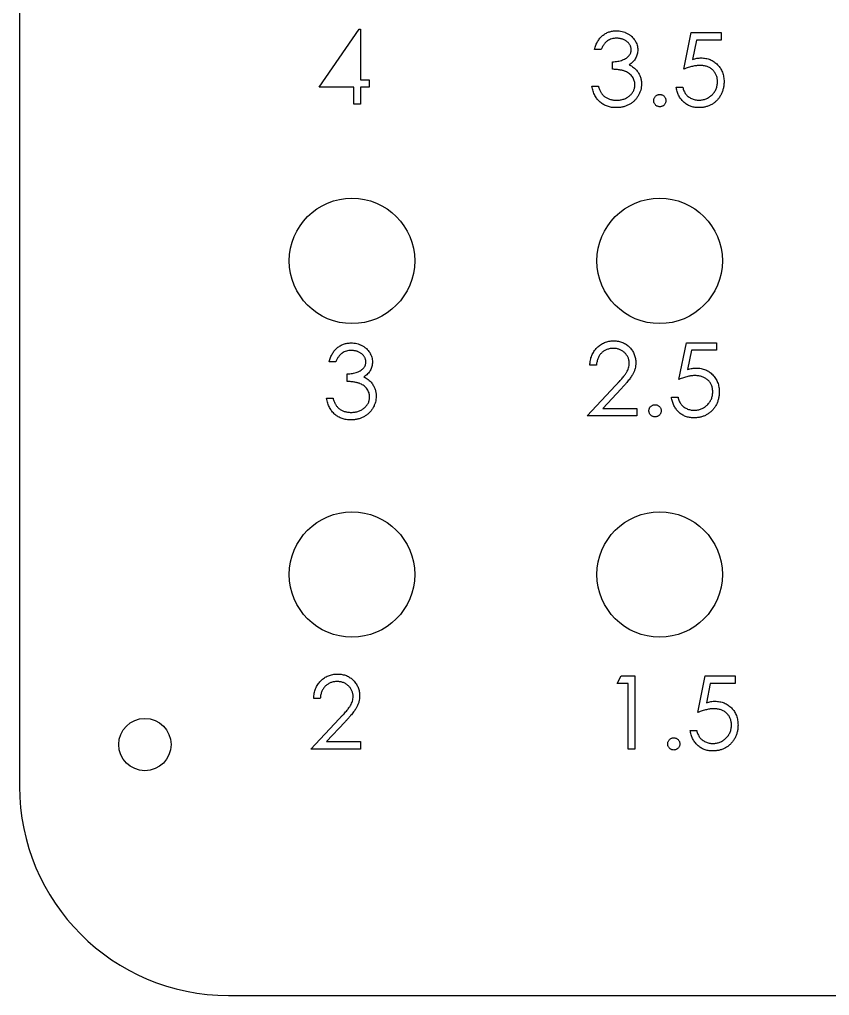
# Model space of a CAD drawing. Header units: millimetres. Extents: x -102 to 51, y -50 to 38.
# Drawn here: x -102.08 to -63.32, y -50.13 to -3.46 of the extents above; entities that cross this region are included whole.
import ezdxf

# ---------------------------------------------------------------- set-up
doc = ezdxf.new("R2010")
doc.units = ezdxf.units.MM

msp = doc.modelspace()

# ---------------------------------------------------------------- linework, layer by layer
at = {"color": 7, "linetype": 'Continuous', "lineweight": 25}
for p, q in [((-102.077, 28.093), (-102.077, -40.133)), ((-87.733, -6.692), (-85.822, -3.91)), ((-85.822, -3.91), (-85.758, -3.91)), ((-85.758, -3.91), (-85.758, -6.333)), ((-70.294, -5.832), (-69.935, -4.082)), ((-69.935, -4.082), (-68.5, -4.082)), ((-68.5, -4.082), (-68.5, -4.441)), ((-69.69, -4.441), (-69.879, -5.361)), ((-68.5, -4.441), (-69.69, -4.441)), ((-74.243, -4.889), (-74.557, -4.889)), ((-73.705, -5.832), (-73.705, -5.473)), ((-85.758, -6.333), (-85.354, -6.333)), ((-85.354, -6.333), (-85.354, -6.692)), ((-86.072, -6.692), (-87.733, -6.692)), ((-86.072, -7.5), (-86.072, -6.692)), ((-85.354, -6.692), (-85.758, -6.692)), ((-85.758, -6.692), (-85.758, -7.5)), ((-74.692, -6.639), (-74.378, -6.639)), ((-70.653, -6.684), (-70.339, -6.684)), ((-85.758, -7.5), (-86.072, -7.5)), ((-70.523, -20.665), (-70.164, -18.915)), ((-70.164, -18.915), (-68.728, -18.915)), ((-68.728, -18.915), (-68.728, -19.274)), ((-69.919, -19.274), (-70.107, -20.195)), ((-68.728, -19.274), (-69.919, -19.274)), ((-86.939, -19.821), (-87.253, -19.821)), ((-74.472, -19.992), (-74.786, -19.992)), ((-86.4, -20.764), (-86.4, -20.405)), ((-74.92, -22.415), (-73.563, -20.967)), ((-73.295, -21.122), (-74.171, -22.056)), ((-87.388, -21.571), (-87.073, -21.571)), ((-70.882, -21.518), (-70.568, -21.518)), ((-74.171, -22.056), (-72.542, -22.056)), ((-72.542, -22.056), (-72.542, -22.415)), ((-72.542, -22.415), (-74.92, -22.415)), ((-73.485, -35.208), (-73.28, -34.849)), ((-73.28, -34.849), (-72.633, -34.849)), ((-72.633, -34.849), (-72.633, -38.349)), ((-69.626, -36.599), (-69.267, -34.849)), ((-69.267, -34.849), (-67.832, -34.849)), ((-67.832, -34.849), (-67.832, -35.208)), ((-72.947, -35.208), (-73.485, -35.208)), ((-72.947, -38.349), (-72.947, -35.208)), ((-69.022, -35.208), (-69.211, -36.129)), ((-67.832, -35.208), (-69.022, -35.208)), ((-87.687, -35.926), (-88.001, -35.926)), ((-88.135, -38.349), (-86.778, -36.901)), ((-86.51, -37.055), (-87.386, -37.99)), ((-69.985, -37.452), (-69.671, -37.452)), ((-87.386, -37.99), (-85.757, -37.99)), ((-85.757, -37.99), (-85.757, -38.349)), ((-85.757, -38.349), (-88.135, -38.349)), ((-72.633, -38.349), (-72.947, -38.349)), ((-92.077, -50.133), (41.371, -50.133))]:
    msp.add_line(p, q, dxfattribs=at)
for centre, radius in [((-86.168, -15), 3), ((-71.446, -15), 3), ((-86.168, -30), 3), ((-71.446, -30), 3), ((-96.077, -38.133), 1.25)]:
    msp.add_circle(centre, radius, dxfattribs=at)
msp.add_arc((-92.077, -40.133), 10, 180, 270, dxfattribs=at)
for points, knots in [([(-74.557, -4.889), (-74.549, -4.854), (-74.532, -4.785), (-74.497, -4.687), (-74.46, -4.594), (-74.414, -4.508), (-74.365, -4.427), (-74.308, -4.353), (-74.247, -4.285), (-74.179, -4.224), (-74.108, -4.169), (-74.032, -4.122), (-73.954, -4.082), (-73.873, -4.049), (-73.787, -4.024), (-73.699, -4.005), (-73.609, -3.994), (-73.547, -3.993), (-73.515, -3.992)], [0, 0, 0, 0, 0.072625, 0.141977, 0.208985, 0.273957, 0.336889, 0.398745, 0.460116, 0.520825, 0.580994, 0.640152, 0.698622, 0.757271, 0.816427, 0.876254, 0.937165, 1, 1, 1, 1]), ([(-73.515, -3.992), (-73.47, -3.993), (-73.379, -3.996), (-73.247, -4.021), (-73.119, -4.06), (-72.997, -4.115), (-72.883, -4.182), (-72.783, -4.262), (-72.696, -4.353), (-72.623, -4.454), (-72.566, -4.562), (-72.524, -4.672), (-72.498, -4.786), (-72.495, -4.863), (-72.493, -4.901)], [0, 0, 0, 0, 0.090254, 0.17854, 0.266093, 0.354631, 0.441886, 0.525747, 0.608114, 0.690197, 0.770821, 0.848326, 0.924012, 1, 1, 1, 1]), ([(-73.511, -4.351), (-73.551, -4.352), (-73.629, -4.355), (-73.741, -4.379), (-73.845, -4.417), (-73.925, -4.462), (-73.984, -4.507), (-74.026, -4.546), (-74.067, -4.589), (-74.105, -4.64), (-74.144, -4.694), (-74.178, -4.754), (-74.212, -4.82), (-74.233, -4.866), (-74.243, -4.889)], [0, 0, 0, 0, 0.122712, 0.239685, 0.351816, 0.463766, 0.520818, 0.579448, 0.640604, 0.705298, 0.773634, 0.844669, 0.920057, 1, 1, 1, 1]), ([(-72.807, -4.9), (-72.808, -4.882), (-72.809, -4.845), (-72.819, -4.792), (-72.835, -4.741), (-72.856, -4.691), (-72.885, -4.644), (-72.919, -4.598), (-72.96, -4.554), (-73.007, -4.514), (-73.057, -4.475), (-73.113, -4.442), (-73.171, -4.414), (-73.233, -4.39), (-73.298, -4.373), (-73.366, -4.36), (-73.438, -4.353), (-73.486, -4.352), (-73.511, -4.351)], [0, 0, 0, 0, 0.055275, 0.109966, 0.163247, 0.218076, 0.273301, 0.330909, 0.390995, 0.454176, 0.518862, 0.583311, 0.648517, 0.715031, 0.782502, 0.852323, 0.924928, 1, 1, 1, 1]), ([(-73.705, -5.473), (-73.661, -5.472), (-73.577, -5.471), (-73.453, -5.453), (-73.334, -5.429), (-73.224, -5.392), (-73.123, -5.349), (-73.036, -5.299), (-72.963, -5.244), (-72.905, -5.182), (-72.862, -5.116), (-72.83, -5.047), (-72.811, -4.974), (-72.809, -4.925), (-72.807, -4.9)], [0, 0, 0, 0, 0.110166, 0.215787, 0.318027, 0.417574, 0.51165, 0.596162, 0.672935, 0.74367, 0.810677, 0.874059, 0.936696, 1, 1, 1, 1]), ([(-72.493, -4.901), (-72.494, -4.938), (-72.497, -5.011), (-72.516, -5.116), (-72.548, -5.216), (-72.594, -5.31), (-72.652, -5.398), (-72.723, -5.479), (-72.806, -5.555), (-72.869, -5.599), (-72.902, -5.621)], [0, 0, 0, 0, 0.128068, 0.250608, 0.37063, 0.490072, 0.610375, 0.734313, 0.863217, 1, 1, 1, 1]), ([(-69.879, -5.361), (-69.842, -5.351), (-69.77, -5.331), (-69.664, -5.309), (-69.563, -5.296), (-69.498, -5.294), (-69.466, -5.293)], [0, 0, 0, 0, 0.275068, 0.532901, 0.773973, 1, 1, 1, 1]), ([(-69.466, -5.293), (-69.427, -5.294), (-69.35, -5.296), (-69.238, -5.312), (-69.131, -5.337), (-69.029, -5.372), (-68.932, -5.417), (-68.841, -5.473), (-68.755, -5.539), (-68.675, -5.614), (-68.602, -5.697), (-68.539, -5.786), (-68.484, -5.88), (-68.441, -5.981), (-68.406, -6.087), (-68.383, -6.199), (-68.368, -6.317), (-68.366, -6.397), (-68.365, -6.438)], [0, 0, 0, 0, 0.0658076, 0.1293943, 0.1908941, 0.2512811, 0.310815, 0.370371, 0.4307683, 0.4928813, 0.5551039, 0.6160671, 0.677256, 0.7382598, 0.8007621, 0.8647776, 0.9310453, 1, 1, 1, 1]), ([(-72.628, -6.572), (-72.629, -6.539), (-72.632, -6.474), (-72.656, -6.379), (-72.694, -6.286), (-72.748, -6.199), (-72.813, -6.119), (-72.889, -6.046), (-72.977, -5.987), (-73.058, -5.946), (-73.13, -5.918), (-73.192, -5.899), (-73.26, -5.883), (-73.336, -5.869), (-73.418, -5.856), (-73.507, -5.846), (-73.604, -5.837), (-73.67, -5.834), (-73.705, -5.832)], [0, 0, 0, 0, 0.066909, 0.133485, 0.201035, 0.271234, 0.34288, 0.413836, 0.485977, 0.56023, 0.599884, 0.644055, 0.691892, 0.744688, 0.801492, 0.862858, 0.929328, 1, 1, 1, 1]), ([(-72.902, -5.621), (-72.865, -5.639), (-72.791, -5.675), (-72.69, -5.745), (-72.599, -5.825), (-72.548, -5.888), (-72.523, -5.92)], [0, 0, 0, 0, 0.25388, 0.503009, 0.750291, 1, 1, 1, 1]), ([(-72.523, -5.92), (-72.506, -5.943), (-72.472, -5.989), (-72.431, -6.062), (-72.394, -6.137), (-72.365, -6.214), (-72.342, -6.293), (-72.326, -6.374), (-72.316, -6.457), (-72.314, -6.514), (-72.314, -6.542)], [0, 0, 0, 0, 0.128136, 0.254173, 0.378112, 0.501712, 0.623986, 0.747096, 0.872875, 1, 1, 1, 1]), ([(-69.523, -5.652), (-69.55, -5.653), (-69.606, -5.654), (-69.692, -5.663), (-69.783, -5.677), (-69.877, -5.697), (-69.976, -5.722), (-70.078, -5.753), (-70.185, -5.79), (-70.257, -5.817), (-70.294, -5.832)], [0, 0, 0, 0, 0.102203, 0.211023, 0.3251, 0.446502, 0.573788, 0.708901, 0.850358, 1, 1, 1, 1]), ([(-68.679, -6.425), (-68.68, -6.397), (-68.681, -6.342), (-68.692, -6.261), (-68.71, -6.185), (-68.735, -6.113), (-68.768, -6.045), (-68.807, -5.981), (-68.854, -5.921), (-68.908, -5.866), (-68.968, -5.815), (-69.033, -5.772), (-69.103, -5.735), (-69.178, -5.704), (-69.258, -5.681), (-69.342, -5.664), (-69.431, -5.654), (-69.492, -5.653), (-69.523, -5.652)], [0, 0, 0, 0, 0.065351, 0.127916, 0.18836, 0.247216, 0.30563, 0.36377, 0.422661, 0.482687, 0.5433, 0.604118, 0.664965, 0.727413, 0.791468, 0.858055, 0.927037, 1, 1, 1, 1]), ([(-68.365, -6.438), (-68.366, -6.467), (-68.367, -6.523), (-68.374, -6.608), (-68.387, -6.69), (-68.404, -6.77), (-68.427, -6.849), (-68.454, -6.926), (-68.487, -7.001), (-68.524, -7.074), (-68.565, -7.144), (-68.611, -7.21), (-68.659, -7.272), (-68.711, -7.33), (-68.767, -7.383), (-68.827, -7.432), (-68.89, -7.478), (-68.956, -7.518), (-69.026, -7.555), (-69.098, -7.585), (-69.173, -7.612), (-69.25, -7.634), (-69.33, -7.651), (-69.413, -7.662), (-69.499, -7.671), (-69.556, -7.671), (-69.586, -7.671)], [0, 0, 0, 0, 0.044014, 0.087434, 0.130118, 0.172554, 0.214555, 0.256298, 0.298438, 0.340849, 0.382715, 0.423924, 0.464246, 0.504074, 0.543862, 0.583567, 0.623094, 0.663229, 0.703551, 0.743938, 0.784541, 0.82575, 0.867757, 0.910745, 0.954914, 1, 1, 1, 1]), ([(-69.567, -7.312), (-69.537, -7.312), (-69.478, -7.31), (-69.392, -7.298), (-69.308, -7.278), (-69.228, -7.25), (-69.15, -7.215), (-69.077, -7.17), (-69.006, -7.119), (-68.94, -7.06), (-68.879, -6.995), (-68.825, -6.925), (-68.78, -6.851), (-68.743, -6.774), (-68.714, -6.692), (-68.694, -6.607), (-68.682, -6.517), (-68.68, -6.456), (-68.679, -6.425)], [0, 0, 0, 0, 0.064207, 0.126425, 0.18768, 0.248216, 0.308305, 0.369661, 0.431699, 0.495947, 0.559758, 0.622295, 0.683911, 0.745092, 0.80674, 0.869087, 0.93329, 1, 1, 1, 1]), ([(-73.525, -7.671), (-73.562, -7.671), (-73.636, -7.669), (-73.744, -7.657), (-73.847, -7.636), (-73.946, -7.607), (-74.04, -7.571), (-74.128, -7.525), (-74.213, -7.472), (-74.292, -7.41), (-74.366, -7.341), (-74.433, -7.263), (-74.493, -7.178), (-74.546, -7.085), (-74.594, -6.985), (-74.633, -6.877), (-74.668, -6.761), (-74.684, -6.681), (-74.692, -6.639)], [0, 0, 0, 0, 0.0655412, 0.1289632, 0.1903771, 0.2500924, 0.3085484, 0.366398, 0.4245422, 0.48317, 0.5422434, 0.6017394, 0.662506, 0.7248555, 0.7891278, 0.8563464, 0.9262952, 1, 1, 1, 1]), ([(-74.378, -6.639), (-74.37, -6.666), (-74.354, -6.719), (-74.327, -6.794), (-74.296, -6.863), (-74.263, -6.927), (-74.228, -6.985), (-74.189, -7.037), (-74.149, -7.084), (-74.118, -7.11), (-74.104, -7.123)], [0, 0, 0, 0, 0.14977, 0.291316, 0.425966, 0.55216, 0.671527, 0.786122, 0.895325, 1, 1, 1, 1]), ([(-72.314, -6.542), (-72.315, -6.591), (-72.319, -6.689), (-72.351, -6.833), (-72.401, -6.974), (-72.471, -7.11), (-72.557, -7.236), (-72.659, -7.349), (-72.776, -7.446), (-72.907, -7.527), (-73.049, -7.592), (-73.201, -7.637), (-73.36, -7.667), (-73.469, -7.67), (-73.525, -7.671)], [0, 0, 0, 0, 0.079648, 0.158922, 0.239619, 0.322609, 0.406035, 0.487602, 0.569685, 0.653036, 0.737436, 0.822478, 0.909748, 1, 1, 1, 1]), ([(-73.519, -7.312), (-73.486, -7.312), (-73.422, -7.311), (-73.329, -7.3), (-73.24, -7.283), (-73.156, -7.259), (-73.077, -7.228), (-73.004, -7.189), (-72.935, -7.144), (-72.872, -7.092), (-72.815, -7.036), (-72.765, -6.977), (-72.722, -6.915), (-72.688, -6.851), (-72.661, -6.785), (-72.642, -6.716), (-72.629, -6.645), (-72.628, -6.596), (-72.628, -6.572)], [0, 0, 0, 0, 0.076072, 0.148752, 0.218403, 0.28576, 0.350598, 0.414964, 0.478069, 0.541761, 0.60435, 0.664075, 0.721464, 0.777587, 0.832644, 0.887844, 0.94346, 1, 1, 1, 1]), ([(-69.586, -7.671), (-69.62, -7.671), (-69.689, -7.669), (-69.79, -7.655), (-69.886, -7.635), (-69.978, -7.604), (-70.067, -7.566), (-70.15, -7.517), (-70.231, -7.462), (-70.305, -7.397), (-70.375, -7.327), (-70.436, -7.25), (-70.492, -7.168), (-70.539, -7.081), (-70.58, -6.989), (-70.611, -6.892), (-70.637, -6.79), (-70.648, -6.72), (-70.653, -6.684)], [0, 0, 0, 0, 0.0654211, 0.1287084, 0.1902361, 0.2507244, 0.3106372, 0.3707664, 0.4316147, 0.493523, 0.5558835, 0.6173424, 0.678668, 0.7407114, 0.8029854, 0.8668026, 0.9323472, 1, 1, 1, 1]), ([(-70.339, -6.684), (-70.332, -6.718), (-70.317, -6.782), (-70.284, -6.872), (-70.244, -6.952), (-70.197, -7.024), (-70.14, -7.086), (-70.076, -7.142), (-70.003, -7.192), (-69.923, -7.234), (-69.838, -7.27), (-69.749, -7.293), (-69.659, -7.31), (-69.598, -7.312), (-69.567, -7.312)], [0, 0, 0, 0, 0.094687, 0.181994, 0.264377, 0.34218, 0.418618, 0.496509, 0.577369, 0.661511, 0.746733, 0.831258, 0.915206, 1, 1, 1, 1]), ([(-74.104, -7.123), (-74.084, -7.138), (-74.045, -7.168), (-73.981, -7.207), (-73.914, -7.24), (-73.842, -7.266), (-73.767, -7.287), (-73.688, -7.301), (-73.605, -7.311), (-73.548, -7.312), (-73.519, -7.312)], [0, 0, 0, 0, 0.118271, 0.236178, 0.355663, 0.475904, 0.600127, 0.728608, 0.861313, 1, 1, 1, 1]), ([(-71.73, -7.335), (-71.729, -7.315), (-71.727, -7.277), (-71.71, -7.221), (-71.683, -7.171), (-71.646, -7.127), (-71.602, -7.09), (-71.551, -7.063), (-71.496, -7.047), (-71.458, -7.044), (-71.439, -7.043)], [0, 0, 0, 0, 0.129097, 0.252046, 0.373905, 0.5010378, 0.6281707, 0.7513765, 0.872426, 1, 1, 1, 1]), ([(-71.439, -7.627), (-71.458, -7.626), (-71.496, -7.623), (-71.551, -7.606), (-71.602, -7.58), (-71.646, -7.542), (-71.683, -7.497), (-71.71, -7.447), (-71.727, -7.392), (-71.729, -7.354), (-71.73, -7.335)], [0, 0, 0, 0, 0.127757, 0.249414, 0.372796, 0.500111, 0.62861, 0.750643, 0.873768, 1, 1, 1, 1]), ([(-71.439, -7.043), (-71.419, -7.044), (-71.381, -7.047), (-71.326, -7.062), (-71.276, -7.09), (-71.231, -7.127), (-71.195, -7.171), (-71.166, -7.221), (-71.15, -7.277), (-71.148, -7.315), (-71.147, -7.335)], [0, 0, 0, 0, 0.127519, 0.249986, 0.371792, 0.49887, 0.625948, 0.748492, 0.870959, 1, 1, 1, 1]), ([(-71.147, -7.335), (-71.148, -7.354), (-71.151, -7.392), (-71.166, -7.447), (-71.195, -7.497), (-71.231, -7.542), (-71.276, -7.579), (-71.326, -7.607), (-71.381, -7.623), (-71.419, -7.625), (-71.439, -7.627)], [0, 0, 0, 0, 0.1261777, 0.2488206, 0.37154, 0.4999837, 0.6272442, 0.7492255, 0.872298, 1, 1, 1, 1]), ([(-87.253, -19.821), (-87.244, -19.786), (-87.228, -19.717), (-87.193, -19.619), (-87.155, -19.526), (-87.11, -19.44), (-87.06, -19.359), (-87.004, -19.285), (-86.942, -19.217), (-86.875, -19.156), (-86.803, -19.101), (-86.728, -19.054), (-86.65, -19.014), (-86.568, -18.981), (-86.483, -18.956), (-86.395, -18.937), (-86.304, -18.926), (-86.242, -18.924), (-86.211, -18.924)], [0, 0, 0, 0, 0.072625, 0.141977, 0.208985, 0.273957, 0.336889, 0.398745, 0.460116, 0.520825, 0.580994, 0.640152, 0.698622, 0.757271, 0.816427, 0.876254, 0.937165, 1, 1, 1, 1]), ([(-86.211, -18.924), (-86.165, -18.925), (-86.075, -18.928), (-85.942, -18.953), (-85.814, -18.992), (-85.692, -19.047), (-85.579, -19.114), (-85.478, -19.194), (-85.391, -19.285), (-85.319, -19.386), (-85.262, -19.494), (-85.219, -19.604), (-85.194, -19.718), (-85.19, -19.795), (-85.189, -19.833)], [0, 0, 0, 0, 0.090254, 0.17854, 0.266093, 0.354631, 0.441886, 0.525747, 0.608114, 0.690197, 0.770821, 0.848326, 0.924012, 1, 1, 1, 1]), ([(-74.786, -19.992), (-74.784, -19.95), (-74.78, -19.869), (-74.761, -19.749), (-74.734, -19.635), (-74.696, -19.527), (-74.648, -19.425), (-74.592, -19.328), (-74.525, -19.237), (-74.448, -19.153), (-74.366, -19.075), (-74.276, -19.009), (-74.182, -18.952), (-74.084, -18.905), (-73.981, -18.87), (-73.873, -18.844), (-73.76, -18.828), (-73.683, -18.826), (-73.644, -18.825)], [0, 0, 0, 0, 0.068791, 0.135103, 0.198979, 0.261904, 0.323495, 0.385195, 0.446969, 0.509765, 0.572251, 0.633405, 0.693251, 0.752583, 0.812579, 0.873275, 0.93555, 1, 1, 1, 1]), ([(-73.644, -18.825), (-73.606, -18.826), (-73.53, -18.828), (-73.42, -18.843), (-73.316, -18.867), (-73.216, -18.9), (-73.123, -18.945), (-73.036, -18.999), (-72.953, -19.061), (-72.878, -19.134), (-72.81, -19.213), (-72.751, -19.296), (-72.7, -19.382), (-72.658, -19.472), (-72.627, -19.566), (-72.603, -19.662), (-72.59, -19.763), (-72.588, -19.831), (-72.587, -19.866)], [0, 0, 0, 0, 0.069475, 0.136517, 0.200789, 0.26383, 0.325735, 0.387291, 0.449509, 0.512968, 0.576275, 0.63758, 0.697903, 0.757172, 0.816599, 0.876653, 0.93729, 1, 1, 1, 1]), ([(-86.207, -19.283), (-86.247, -19.284), (-86.325, -19.287), (-86.437, -19.311), (-86.541, -19.349), (-86.621, -19.394), (-86.68, -19.439), (-86.722, -19.478), (-86.763, -19.521), (-86.801, -19.572), (-86.839, -19.626), (-86.874, -19.686), (-86.908, -19.752), (-86.928, -19.798), (-86.939, -19.821)], [0, 0, 0, 0, 0.122712, 0.239685, 0.351816, 0.463766, 0.520818, 0.579448, 0.640604, 0.705298, 0.773634, 0.844669, 0.920057, 1, 1, 1, 1]), ([(-85.503, -19.832), (-85.503, -19.814), (-85.504, -19.777), (-85.515, -19.724), (-85.53, -19.673), (-85.552, -19.623), (-85.58, -19.575), (-85.615, -19.53), (-85.656, -19.486), (-85.703, -19.445), (-85.753, -19.407), (-85.808, -19.374), (-85.867, -19.346), (-85.928, -19.322), (-85.994, -19.305), (-86.062, -19.292), (-86.133, -19.285), (-86.182, -19.283), (-86.207, -19.283)], [0, 0, 0, 0, 0.055275, 0.109966, 0.163247, 0.218076, 0.273301, 0.330909, 0.390995, 0.454176, 0.518862, 0.583311, 0.648517, 0.715031, 0.782502, 0.852323, 0.924928, 1, 1, 1, 1]), ([(-73.66, -19.184), (-73.688, -19.185), (-73.742, -19.186), (-73.82, -19.196), (-73.896, -19.213), (-73.968, -19.236), (-74.036, -19.266), (-74.101, -19.303), (-74.162, -19.346), (-74.219, -19.396), (-74.272, -19.451), (-74.319, -19.513), (-74.359, -19.58), (-74.395, -19.652), (-74.423, -19.729), (-74.445, -19.812), (-74.463, -19.9), (-74.469, -19.961), (-74.472, -19.992)], [0, 0, 0, 0, 0.064439, 0.126547, 0.186887, 0.245878, 0.304041, 0.362191, 0.420976, 0.48066, 0.5406, 0.600689, 0.661936, 0.724443, 0.789038, 0.856314, 0.926352, 1, 1, 1, 1]), ([(-72.901, -19.894), (-72.902, -19.87), (-72.903, -19.823), (-72.914, -19.754), (-72.931, -19.687), (-72.955, -19.623), (-72.986, -19.562), (-73.025, -19.503), (-73.069, -19.446), (-73.121, -19.393), (-73.177, -19.344), (-73.237, -19.301), (-73.3, -19.265), (-73.366, -19.236), (-73.435, -19.213), (-73.507, -19.196), (-73.583, -19.186), (-73.634, -19.185), (-73.66, -19.184)], [0, 0, 0, 0, 0.061965, 0.122122, 0.180988, 0.239933, 0.299906, 0.359989, 0.421776, 0.486576, 0.551535, 0.615018, 0.677259, 0.73973, 0.80305, 0.866495, 0.931973, 1, 1, 1, 1]), ([(-86.4, -20.405), (-86.357, -20.404), (-86.272, -20.402), (-86.148, -20.385), (-86.03, -20.361), (-85.919, -20.324), (-85.819, -20.281), (-85.731, -20.231), (-85.659, -20.176), (-85.601, -20.114), (-85.557, -20.048), (-85.525, -19.979), (-85.507, -19.906), (-85.504, -19.857), (-85.503, -19.832)], [0, 0, 0, 0, 0.110166, 0.215787, 0.318027, 0.417574, 0.51165, 0.596162, 0.672935, 0.74367, 0.810677, 0.874059, 0.936696, 1, 1, 1, 1]), ([(-85.189, -19.833), (-85.19, -19.87), (-85.192, -19.943), (-85.212, -20.048), (-85.244, -20.148), (-85.289, -20.242), (-85.348, -20.33), (-85.418, -20.411), (-85.502, -20.487), (-85.565, -20.531), (-85.598, -20.553)], [0, 0, 0, 0, 0.1280675, 0.2506083, 0.3706302, 0.4900722, 0.6103748, 0.7343131, 0.8632165, 1, 1, 1, 1]), ([(-73.563, -20.967), (-73.53, -20.932), (-73.466, -20.866), (-73.377, -20.769), (-73.296, -20.679), (-73.224, -20.597), (-73.162, -20.52), (-73.107, -20.452), (-73.063, -20.389), (-73.016, -20.316), (-72.969, -20.228), (-72.93, -20.119), (-72.905, -20.007), (-72.903, -19.932), (-72.901, -19.894)], [0, 0, 0, 0, 0.110803, 0.212829, 0.306101, 0.390647, 0.466924, 0.534481, 0.593587, 0.644557, 0.7362, 0.825024, 0.911986, 1, 1, 1, 1]), ([(-72.587, -19.866), (-72.589, -19.915), (-72.592, -20.011), (-72.621, -20.153), (-72.666, -20.291), (-72.72, -20.402), (-72.774, -20.491), (-72.823, -20.564), (-72.881, -20.643), (-72.947, -20.728), (-73.022, -20.818), (-73.105, -20.915), (-73.197, -21.016), (-73.262, -21.086), (-73.295, -21.122)], [0, 0, 0, 0, 0.0987022, 0.1956723, 0.2924224, 0.3913425, 0.4444624, 0.5042288, 0.5703523, 0.6425458, 0.7222875, 0.8079211, 0.9004695, 1, 1, 1, 1]), ([(-69.752, -20.486), (-69.779, -20.486), (-69.835, -20.487), (-69.921, -20.496), (-70.011, -20.51), (-70.105, -20.53), (-70.204, -20.556), (-70.307, -20.586), (-70.414, -20.623), (-70.486, -20.651), (-70.523, -20.665)], [0, 0, 0, 0, 0.102203, 0.2110233, 0.3250997, 0.4465021, 0.5737877, 0.7089007, 0.8503579, 1, 1, 1, 1]), ([(-70.107, -20.195), (-70.07, -20.184), (-69.998, -20.165), (-69.892, -20.143), (-69.792, -20.129), (-69.726, -20.128), (-69.695, -20.127)], [0, 0, 0, 0, 0.275068, 0.532901, 0.773973, 1, 1, 1, 1]), ([(-68.907, -21.258), (-68.908, -21.23), (-68.909, -21.175), (-68.92, -21.095), (-68.938, -21.019), (-68.964, -20.947), (-68.996, -20.878), (-69.035, -20.814), (-69.083, -20.754), (-69.137, -20.699), (-69.196, -20.648), (-69.262, -20.605), (-69.332, -20.569), (-69.406, -20.537), (-69.486, -20.514), (-69.57, -20.498), (-69.659, -20.488), (-69.72, -20.486), (-69.752, -20.486)], [0, 0, 0, 0, 0.065351, 0.127916, 0.18836, 0.247216, 0.30563, 0.36377, 0.422661, 0.482687, 0.5433, 0.604118, 0.664965, 0.727413, 0.791468, 0.858055, 0.927037, 1, 1, 1, 1]), ([(-69.695, -20.127), (-69.656, -20.128), (-69.579, -20.129), (-69.466, -20.145), (-69.359, -20.17), (-69.257, -20.205), (-69.16, -20.25), (-69.069, -20.306), (-68.983, -20.372), (-68.903, -20.447), (-68.831, -20.53), (-68.767, -20.619), (-68.713, -20.714), (-68.669, -20.815), (-68.635, -20.921), (-68.611, -21.033), (-68.596, -21.15), (-68.594, -21.231), (-68.593, -21.272)], [0, 0, 0, 0, 0.065808, 0.129394, 0.190894, 0.251281, 0.310815, 0.370371, 0.430768, 0.492881, 0.555104, 0.616067, 0.677256, 0.73826, 0.800762, 0.864778, 0.931045, 1, 1, 1, 1]), ([(-85.323, -21.504), (-85.325, -21.471), (-85.328, -21.406), (-85.351, -21.311), (-85.39, -21.218), (-85.443, -21.131), (-85.509, -21.05), (-85.585, -20.978), (-85.673, -20.919), (-85.754, -20.878), (-85.826, -20.85), (-85.887, -20.831), (-85.956, -20.815), (-86.031, -20.801), (-86.114, -20.788), (-86.203, -20.778), (-86.299, -20.769), (-86.366, -20.766), (-86.4, -20.764)], [0, 0, 0, 0, 0.066909, 0.133485, 0.201035, 0.271234, 0.34288, 0.413836, 0.485977, 0.56023, 0.599884, 0.644055, 0.691892, 0.744688, 0.801492, 0.862858, 0.929328, 1, 1, 1, 1]), ([(-85.598, -20.553), (-85.56, -20.571), (-85.487, -20.607), (-85.386, -20.677), (-85.295, -20.757), (-85.244, -20.82), (-85.218, -20.852)], [0, 0, 0, 0, 0.25388, 0.503009, 0.750291, 1, 1, 1, 1]), ([(-85.218, -20.852), (-85.201, -20.875), (-85.168, -20.921), (-85.127, -20.994), (-85.089, -21.069), (-85.06, -21.146), (-85.038, -21.225), (-85.022, -21.306), (-85.011, -21.389), (-85.01, -21.446), (-85.009, -21.474)], [0, 0, 0, 0, 0.128136, 0.254173, 0.378112, 0.501712, 0.623986, 0.747096, 0.872875, 1, 1, 1, 1]), ([(-68.593, -21.272), (-68.594, -21.3), (-68.595, -21.357), (-68.602, -21.441), (-68.615, -21.523), (-68.632, -21.604), (-68.655, -21.683), (-68.682, -21.76), (-68.716, -21.834), (-68.752, -21.908), (-68.794, -21.978), (-68.839, -22.043), (-68.888, -22.106), (-68.94, -22.163), (-68.996, -22.217), (-69.056, -22.266), (-69.118, -22.311), (-69.185, -22.351), (-69.254, -22.388), (-69.327, -22.419), (-69.401, -22.446), (-69.479, -22.467), (-69.559, -22.484), (-69.642, -22.496), (-69.727, -22.504), (-69.785, -22.505), (-69.814, -22.505)], [0, 0, 0, 0, 0.044014, 0.087434, 0.130118, 0.172554, 0.214555, 0.256298, 0.298438, 0.340849, 0.382715, 0.423924, 0.464246, 0.504074, 0.543862, 0.583567, 0.623094, 0.663229, 0.703551, 0.743938, 0.784541, 0.82575, 0.867757, 0.910745, 0.954914, 1, 1, 1, 1]), ([(-69.796, -22.146), (-69.766, -22.145), (-69.707, -22.143), (-69.62, -22.131), (-69.536, -22.112), (-69.456, -22.083), (-69.379, -22.048), (-69.306, -22.004), (-69.235, -21.952), (-69.168, -21.893), (-69.107, -21.828), (-69.054, -21.759), (-69.009, -21.685), (-68.971, -21.607), (-68.942, -21.525), (-68.922, -21.44), (-68.91, -21.35), (-68.908, -21.289), (-68.907, -21.258)], [0, 0, 0, 0, 0.064207, 0.126425, 0.18768, 0.248216, 0.308305, 0.369661, 0.431699, 0.495947, 0.559758, 0.622295, 0.683911, 0.745092, 0.80674, 0.869087, 0.93329, 1, 1, 1, 1]), ([(-86.22, -22.603), (-86.258, -22.603), (-86.331, -22.601), (-86.439, -22.589), (-86.543, -22.568), (-86.641, -22.539), (-86.735, -22.503), (-86.824, -22.457), (-86.908, -22.404), (-86.988, -22.342), (-87.062, -22.273), (-87.128, -22.195), (-87.189, -22.11), (-87.242, -22.017), (-87.29, -21.917), (-87.329, -21.809), (-87.363, -21.693), (-87.379, -21.613), (-87.388, -21.571)], [0, 0, 0, 0, 0.065541, 0.128963, 0.190377, 0.250092, 0.308548, 0.366398, 0.424542, 0.48317, 0.542243, 0.601739, 0.662506, 0.724856, 0.789128, 0.856346, 0.926295, 1, 1, 1, 1]), ([(-87.073, -21.571), (-87.065, -21.598), (-87.049, -21.651), (-87.022, -21.726), (-86.991, -21.795), (-86.958, -21.859), (-86.923, -21.917), (-86.885, -21.968), (-86.844, -22.016), (-86.814, -22.042), (-86.799, -22.055)], [0, 0, 0, 0, 0.14977, 0.291316, 0.425966, 0.55216, 0.671527, 0.786122, 0.895325, 1, 1, 1, 1]), ([(-85.009, -21.474), (-85.011, -21.523), (-85.015, -21.621), (-85.047, -21.765), (-85.096, -21.906), (-85.167, -22.041), (-85.253, -22.168), (-85.355, -22.281), (-85.472, -22.378), (-85.603, -22.459), (-85.745, -22.524), (-85.896, -22.569), (-86.055, -22.599), (-86.165, -22.602), (-86.22, -22.603)], [0, 0, 0, 0, 0.079648, 0.158922, 0.239619, 0.322609, 0.406035, 0.487602, 0.569685, 0.653036, 0.737436, 0.822478, 0.909748, 1, 1, 1, 1]), ([(-86.215, -22.244), (-86.182, -22.244), (-86.118, -22.243), (-86.024, -22.232), (-85.935, -22.215), (-85.852, -22.19), (-85.773, -22.16), (-85.7, -22.121), (-85.631, -22.076), (-85.568, -22.024), (-85.511, -21.968), (-85.461, -21.909), (-85.418, -21.847), (-85.383, -21.783), (-85.356, -21.717), (-85.338, -21.648), (-85.325, -21.577), (-85.324, -21.528), (-85.323, -21.504)], [0, 0, 0, 0, 0.076072, 0.148752, 0.218403, 0.28576, 0.350598, 0.414964, 0.478069, 0.541761, 0.60435, 0.664075, 0.721464, 0.777587, 0.832644, 0.887844, 0.94346, 1, 1, 1, 1]), ([(-71.959, -22.168), (-71.958, -22.149), (-71.956, -22.11), (-71.939, -22.055), (-71.911, -22.005), (-71.874, -21.96), (-71.83, -21.923), (-71.78, -21.896), (-71.725, -21.88), (-71.687, -21.878), (-71.667, -21.877)], [0, 0, 0, 0, 0.129097, 0.252046, 0.373905, 0.5010378, 0.6281707, 0.7513765, 0.872426, 1, 1, 1, 1]), ([(-71.667, -21.877), (-71.648, -21.878), (-71.609, -21.88), (-71.554, -21.896), (-71.504, -21.923), (-71.46, -21.96), (-71.423, -22.005), (-71.394, -22.054), (-71.379, -22.11), (-71.377, -22.149), (-71.375, -22.168)], [0, 0, 0, 0, 0.127519, 0.249986, 0.371792, 0.49887, 0.625948, 0.748492, 0.870959, 1, 1, 1, 1]), ([(-69.814, -22.505), (-69.849, -22.504), (-69.918, -22.503), (-70.018, -22.489), (-70.115, -22.468), (-70.207, -22.438), (-70.295, -22.399), (-70.379, -22.351), (-70.459, -22.296), (-70.534, -22.231), (-70.603, -22.16), (-70.665, -22.083), (-70.72, -22.001), (-70.767, -21.914), (-70.808, -21.822), (-70.84, -21.725), (-70.865, -21.623), (-70.876, -21.553), (-70.882, -21.518)], [0, 0, 0, 0, 0.065421, 0.128708, 0.190236, 0.250724, 0.310637, 0.370766, 0.431615, 0.493523, 0.555883, 0.617342, 0.678668, 0.740711, 0.802985, 0.866803, 0.932347, 1, 1, 1, 1]), ([(-70.568, -21.518), (-70.56, -21.551), (-70.545, -21.615), (-70.513, -21.705), (-70.473, -21.786), (-70.425, -21.857), (-70.369, -21.92), (-70.304, -21.975), (-70.232, -22.025), (-70.151, -22.067), (-70.067, -22.103), (-69.978, -22.127), (-69.888, -22.143), (-69.827, -22.145), (-69.796, -22.146)], [0, 0, 0, 0, 0.094687, 0.181994, 0.264377, 0.34218, 0.418618, 0.496509, 0.577369, 0.661511, 0.746733, 0.831258, 0.915206, 1, 1, 1, 1]), ([(-86.799, -22.055), (-86.78, -22.07), (-86.741, -22.1), (-86.677, -22.139), (-86.61, -22.172), (-86.538, -22.198), (-86.463, -22.219), (-86.383, -22.233), (-86.3, -22.243), (-86.244, -22.244), (-86.215, -22.244)], [0, 0, 0, 0, 0.118271, 0.236178, 0.355663, 0.475904, 0.600127, 0.728608, 0.861313, 1, 1, 1, 1]), ([(-71.667, -22.46), (-71.687, -22.459), (-71.725, -22.457), (-71.78, -22.44), (-71.83, -22.413), (-71.875, -22.376), (-71.911, -22.331), (-71.939, -22.28), (-71.955, -22.226), (-71.958, -22.188), (-71.959, -22.168)], [0, 0, 0, 0, 0.127757, 0.249414, 0.372796, 0.500111, 0.62861, 0.750643, 0.873768, 1, 1, 1, 1]), ([(-71.375, -22.168), (-71.377, -22.188), (-71.379, -22.226), (-71.394, -22.281), (-71.423, -22.33), (-71.459, -22.376), (-71.504, -22.413), (-71.554, -22.44), (-71.609, -22.457), (-71.648, -22.459), (-71.667, -22.46)], [0, 0, 0, 0, 0.126178, 0.248821, 0.37154, 0.499984, 0.627244, 0.749226, 0.872298, 1, 1, 1, 1]), ([(-88.001, -35.926), (-87.999, -35.884), (-87.995, -35.802), (-87.976, -35.683), (-87.949, -35.569), (-87.911, -35.461), (-87.864, -35.359), (-87.807, -35.262), (-87.74, -35.171), (-87.663, -35.086), (-87.581, -35.009), (-87.491, -34.943), (-87.398, -34.886), (-87.299, -34.839), (-87.196, -34.804), (-87.088, -34.778), (-86.975, -34.762), (-86.899, -34.76), (-86.859, -34.759)], [0, 0, 0, 0, 0.068791, 0.135103, 0.198979, 0.261904, 0.323495, 0.385195, 0.446969, 0.509765, 0.572251, 0.633405, 0.693251, 0.752583, 0.812579, 0.873275, 0.93555, 1, 1, 1, 1]), ([(-86.859, -34.759), (-86.821, -34.76), (-86.746, -34.762), (-86.636, -34.777), (-86.531, -34.801), (-86.432, -34.834), (-86.339, -34.879), (-86.251, -34.933), (-86.168, -34.995), (-86.094, -35.068), (-86.025, -35.146), (-85.966, -35.23), (-85.915, -35.316), (-85.873, -35.406), (-85.842, -35.5), (-85.819, -35.596), (-85.805, -35.697), (-85.803, -35.765), (-85.802, -35.8)], [0, 0, 0, 0, 0.069475, 0.136517, 0.200789, 0.26383, 0.325735, 0.387291, 0.449509, 0.512968, 0.576275, 0.63758, 0.697903, 0.757172, 0.816599, 0.876653, 0.93729, 1, 1, 1, 1]), ([(-86.876, -35.118), (-86.903, -35.119), (-86.957, -35.12), (-87.036, -35.13), (-87.111, -35.147), (-87.183, -35.17), (-87.251, -35.2), (-87.316, -35.236), (-87.377, -35.28), (-87.435, -35.33), (-87.487, -35.385), (-87.534, -35.447), (-87.574, -35.514), (-87.61, -35.585), (-87.639, -35.663), (-87.661, -35.746), (-87.678, -35.834), (-87.684, -35.895), (-87.687, -35.926)], [0, 0, 0, 0, 0.064439, 0.126547, 0.186887, 0.245878, 0.304041, 0.362191, 0.420976, 0.48066, 0.5406, 0.600689, 0.661936, 0.724443, 0.789038, 0.856314, 0.926352, 1, 1, 1, 1]), ([(-86.116, -35.828), (-86.117, -35.804), (-86.118, -35.757), (-86.129, -35.688), (-86.146, -35.621), (-86.17, -35.557), (-86.201, -35.496), (-86.24, -35.437), (-86.284, -35.38), (-86.336, -35.327), (-86.392, -35.278), (-86.452, -35.235), (-86.515, -35.199), (-86.581, -35.17), (-86.65, -35.146), (-86.723, -35.13), (-86.798, -35.12), (-86.849, -35.119), (-86.876, -35.118)], [0, 0, 0, 0, 0.061965, 0.122122, 0.180988, 0.239933, 0.299906, 0.359989, 0.421776, 0.486576, 0.551535, 0.615018, 0.677259, 0.73973, 0.80305, 0.866495, 0.931973, 1, 1, 1, 1]), ([(-86.778, -36.901), (-86.745, -36.866), (-86.682, -36.8), (-86.592, -36.703), (-86.511, -36.613), (-86.439, -36.531), (-86.377, -36.454), (-86.322, -36.386), (-86.278, -36.323), (-86.231, -36.25), (-86.185, -36.162), (-86.145, -36.053), (-86.121, -35.941), (-86.118, -35.866), (-86.116, -35.828)], [0, 0, 0, 0, 0.110803, 0.212829, 0.306101, 0.390647, 0.466924, 0.534481, 0.593587, 0.644557, 0.7362, 0.825024, 0.911986, 1, 1, 1, 1]), ([(-85.802, -35.8), (-85.804, -35.848), (-85.807, -35.945), (-85.836, -36.087), (-85.881, -36.225), (-85.935, -36.335), (-85.989, -36.425), (-86.038, -36.498), (-86.096, -36.577), (-86.162, -36.662), (-86.237, -36.752), (-86.32, -36.849), (-86.412, -36.95), (-86.477, -37.02), (-86.51, -37.055)], [0, 0, 0, 0, 0.098702, 0.195672, 0.292422, 0.391343, 0.444462, 0.504229, 0.570352, 0.642546, 0.722288, 0.807921, 0.90047, 1, 1, 1, 1]), ([(-69.211, -36.129), (-69.174, -36.118), (-69.102, -36.099), (-68.996, -36.077), (-68.895, -36.063), (-68.83, -36.061), (-68.798, -36.061)], [0, 0, 0, 0, 0.275068, 0.532901, 0.773973, 1, 1, 1, 1]), ([(-68.798, -36.061), (-68.759, -36.061), (-68.682, -36.063), (-68.57, -36.079), (-68.463, -36.104), (-68.361, -36.139), (-68.264, -36.184), (-68.173, -36.24), (-68.087, -36.306), (-68.007, -36.381), (-67.934, -36.464), (-67.871, -36.553), (-67.816, -36.648), (-67.773, -36.749), (-67.738, -36.855), (-67.715, -36.967), (-67.7, -37.084), (-67.698, -37.165), (-67.697, -37.205)], [0, 0, 0, 0, 0.065808, 0.129394, 0.190894, 0.251281, 0.310815, 0.370371, 0.430768, 0.492881, 0.555104, 0.616067, 0.677256, 0.73826, 0.800762, 0.864778, 0.931045, 1, 1, 1, 1]), ([(-68.855, -36.42), (-68.882, -36.42), (-68.938, -36.421), (-69.024, -36.43), (-69.115, -36.444), (-69.209, -36.464), (-69.308, -36.49), (-69.41, -36.52), (-69.517, -36.557), (-69.589, -36.585), (-69.626, -36.599)], [0, 0, 0, 0, 0.102203, 0.211023, 0.3251, 0.446502, 0.573788, 0.708901, 0.850358, 1, 1, 1, 1]), ([(-68.011, -37.192), (-68.012, -37.164), (-68.013, -37.109), (-68.024, -37.029), (-68.042, -36.953), (-68.067, -36.881), (-68.1, -36.812), (-68.139, -36.748), (-68.186, -36.688), (-68.24, -36.633), (-68.3, -36.582), (-68.365, -36.539), (-68.435, -36.502), (-68.51, -36.471), (-68.59, -36.448), (-68.674, -36.431), (-68.763, -36.422), (-68.824, -36.42), (-68.855, -36.42)], [0, 0, 0, 0, 0.065351, 0.127916, 0.18836, 0.247216, 0.30563, 0.36377, 0.422661, 0.482687, 0.5433, 0.604118, 0.664965, 0.727413, 0.791468, 0.858055, 0.927037, 1, 1, 1, 1]), ([(-67.697, -37.205), (-67.698, -37.234), (-67.699, -37.291), (-67.706, -37.375), (-67.719, -37.457), (-67.736, -37.538), (-67.759, -37.616), (-67.786, -37.693), (-67.819, -37.768), (-67.856, -37.842), (-67.897, -37.912), (-67.943, -37.977), (-67.991, -38.039), (-68.043, -38.097), (-68.099, -38.151), (-68.159, -38.2), (-68.222, -38.245), (-68.288, -38.285), (-68.358, -38.322), (-68.43, -38.352), (-68.505, -38.38), (-68.582, -38.401), (-68.662, -38.418), (-68.745, -38.43), (-68.831, -38.438), (-68.888, -38.439), (-68.918, -38.439)], [0, 0, 0, 0, 0.0440145, 0.0874341, 0.1301184, 0.1725537, 0.2145548, 0.2562981, 0.2984382, 0.340849, 0.3827152, 0.423924, 0.4642462, 0.5040737, 0.5438619, 0.5835667, 0.6230943, 0.6632291, 0.7035513, 0.7439379, 0.7845413, 0.8257501, 0.8677574, 0.9107452, 0.9549144, 1, 1, 1, 1]), ([(-68.899, -38.08), (-68.869, -38.079), (-68.81, -38.077), (-68.724, -38.065), (-68.64, -38.046), (-68.56, -38.017), (-68.482, -37.982), (-68.409, -37.938), (-68.338, -37.886), (-68.272, -37.827), (-68.211, -37.762), (-68.157, -37.693), (-68.112, -37.619), (-68.075, -37.541), (-68.046, -37.459), (-68.026, -37.374), (-68.014, -37.284), (-68.012, -37.223), (-68.011, -37.192)], [0, 0, 0, 0, 0.064207, 0.126425, 0.18768, 0.248216, 0.308305, 0.369661, 0.431699, 0.495947, 0.559758, 0.622295, 0.683911, 0.745092, 0.80674, 0.869087, 0.93329, 1, 1, 1, 1]), ([(-68.918, -38.439), (-68.952, -38.438), (-69.021, -38.437), (-69.122, -38.423), (-69.218, -38.402), (-69.31, -38.372), (-69.399, -38.333), (-69.482, -38.285), (-69.563, -38.23), (-69.637, -38.165), (-69.707, -38.094), (-69.768, -38.017), (-69.824, -37.935), (-69.871, -37.848), (-69.912, -37.756), (-69.943, -37.659), (-69.969, -37.557), (-69.98, -37.487), (-69.985, -37.452)], [0, 0, 0, 0, 0.065421, 0.128708, 0.190236, 0.250724, 0.310637, 0.370766, 0.431615, 0.493523, 0.555883, 0.617342, 0.678668, 0.740711, 0.802985, 0.866803, 0.932347, 1, 1, 1, 1]), ([(-69.671, -37.452), (-69.664, -37.485), (-69.649, -37.549), (-69.616, -37.639), (-69.576, -37.72), (-69.529, -37.791), (-69.472, -37.854), (-69.408, -37.909), (-69.335, -37.959), (-69.255, -38.001), (-69.17, -38.037), (-69.081, -38.061), (-68.991, -38.077), (-68.93, -38.079), (-68.899, -38.08)], [0, 0, 0, 0, 0.094687, 0.181994, 0.264377, 0.34218, 0.418618, 0.496509, 0.577369, 0.661511, 0.746733, 0.831258, 0.915206, 1, 1, 1, 1]), ([(-71.062, -38.102), (-71.061, -38.082), (-71.059, -38.044), (-71.042, -37.989), (-71.015, -37.939), (-70.978, -37.894), (-70.934, -37.857), (-70.883, -37.83), (-70.828, -37.814), (-70.79, -37.812), (-70.771, -37.811)], [0, 0, 0, 0, 0.129097, 0.252046, 0.373905, 0.501038, 0.628171, 0.751376, 0.872426, 1, 1, 1, 1]), ([(-70.771, -38.394), (-70.79, -38.393), (-70.828, -38.391), (-70.883, -38.374), (-70.934, -38.347), (-70.978, -38.31), (-71.015, -38.265), (-71.042, -38.214), (-71.059, -38.16), (-71.061, -38.122), (-71.062, -38.102)], [0, 0, 0, 0, 0.1277566, 0.2494144, 0.3727965, 0.5001113, 0.6286099, 0.7506434, 0.8737684, 1, 1, 1, 1]), ([(-70.771, -37.811), (-70.751, -37.812), (-70.713, -37.814), (-70.658, -37.83), (-70.608, -37.857), (-70.563, -37.894), (-70.527, -37.939), (-70.498, -37.988), (-70.482, -38.044), (-70.48, -38.083), (-70.479, -38.102)], [0, 0, 0, 0, 0.1275189, 0.2499859, 0.3717924, 0.4988704, 0.6259484, 0.7484917, 0.8709588, 1, 1, 1, 1]), ([(-70.479, -38.102), (-70.48, -38.121), (-70.483, -38.159), (-70.498, -38.215), (-70.527, -38.264), (-70.563, -38.31), (-70.608, -38.347), (-70.658, -38.374), (-70.713, -38.391), (-70.751, -38.393), (-70.771, -38.394)], [0, 0, 0, 0, 0.126178, 0.248821, 0.37154, 0.499984, 0.627244, 0.749226, 0.872298, 1, 1, 1, 1])]:
    msp.add_open_spline(points, degree=3, knots=knots, dxfattribs=at)

doc.saveas('drawing.dxf')
